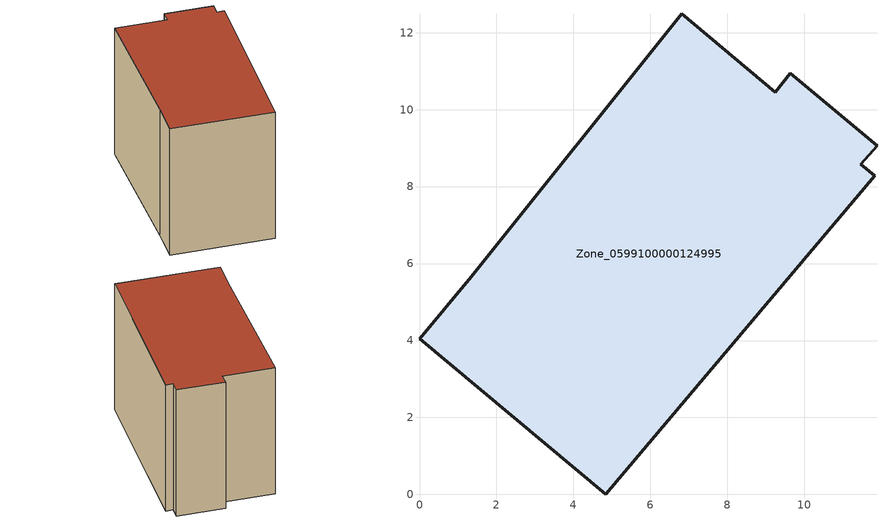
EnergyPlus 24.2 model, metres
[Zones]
Zone_0599100000124995
 floor ground (C_G): 11.83,8.28 4.84,0 0,4.05 1.35,5.66 6.82,12.5 9.25,10.46 9.64,10.95 11.89,9.07 11.47,8.58 z0
 wall outside (C_F): 11.47,8.58 11.89,9.07 9.64,10.95 9.25,10.46 6.82,12.5 1.35,5.66 0,4.05 4.84,0 11.83,8.28 11.47,8.58 z0:8.71
 roof outside (C_R): 4.84,0 11.83,8.28 11.47,8.58 11.89,9.07 9.64,10.95 9.25,10.46 6.82,12.5 1.35,5.66 0,4.05 z8.71
[BUILDING]
Pand.0599100000124995: North Axis=0; Terrain=City; Loads Convergence Tolerance Value=0.04; Temperature Convergence Tolerance Value=0.4; Solar Distribution=FullExterior; Maximum Number of Warmup Days=25; Minimum Number of Warmup Days=1
[Site:Location]
Rotterdam.The.Hague.AP_ZH_NLD Design_Conditions: Latitude=51.96; Longitude=4.45; Time Zone=1; Elevation=-4.5
[SITE:GROUNDTEMPERATURE:BUILDINGSURFACE]
18, 18, 18, 18, 18, 18, 18, 18, 18, 18, 18, 18
[MATERIAL] Thermal Absorptance=0.9; Solar Absorptance=0.7; Visible Absorptance=0.7
Name | Roughness | Thickness | Conductivity | Density | Specific Heat
G.TI.1946-1964 | MediumSmooth | 0.15 | 1 | 540 | 1210
F.TI.1946-1964 | Rough | 0.3 | 0.857143 | 1920 | 840
R.TI.1946-1964 | MediumRough | 0.2 | 0.277778 | 1500 | 1000
[CONSTRUCTION]
C_G: G.TI.1946-1964
C_F: F.TI.1946-1964
C_R: R.TI.1946-1964
[ZONE]
Zone_0599100000124995: Type=1; Multiplier=1; Ceiling Height=Autocalculate; Volume=Autocalculate; Floor Area=autocalculate; Part of Total Floor Area=Yes
[ZONEINFILTRATION:DESIGNFLOWRATE]
Infil_Zone_0599100000124995: Zone or ZoneList or Space or SpaceList=Zone_0599100000124995; Schedule=AlwaysOn; Design Flow Rate Calculation Method=Flow/Area; Flow Rate per Floor Area=0.003; Constant Term Coefficient=1; Temperature Term Coefficient=0; Velocity Term Coefficient=0; Velocity Squared Term Coefficient=0
[HVACTEMPLATE:ZONE:IDEALLOADSAIRSYSTEM]
Zone_0599100000124995: Maximum Heating Supply Air Temperature=50; Minimum Cooling Supply Air Temperature=13; Maximum Heating Supply Air Humidity Ratio=0.0156; Minimum Cooling Supply Air Humidity Ratio=0.0077; Heating Limit=NoLimit; Cooling Limit=NoLimit; Dehumidification Control Type=ConstantSensibleHeatRatio; Cooling Sensible Heat Ratio=0.7; Dehumidification Setpoint=60; Humidification Control Type=None; Humidification Setpoint=30; Outdoor Air Method=None; Outdoor Air Flow Rate per Person=0.00944; Outdoor Air Flow Rate per Zone Floor Area=0; Outdoor Air Flow Rate per Zone=0; Demand Controlled Ventilation Type=None; Outdoor Air Economizer Type=NoEconomizer; Heat Recovery Type=None; Sensible Heat Recovery Effectiveness=0.7; Latent Heat Recovery Effectiveness=0.65
[ZONECONTROL:THERMOSTAT]
ThermostatControl_Zone_0599100000124995: Zone or ZoneList=Zone_0599100000124995; Control Type Schedule=DualSetpointControlType; Control 1=Thermostat_Zone_0599100000124995; Temperature Difference Between Cutout And Setpoint=0
[THERMOSTATSETPOINT:DUALSETPOINT]
Thermostat_Zone_0599100000124995: Heating Setpoint Temperature Schedule=HeatingSetpoint_Zone_0599100000124995; Cooling Setpoint Temperature Schedule=CoolingSetpoint_Zone_0599100000124995
[SCHEDULE:COMPACT]
HeatingSetpoint_Zone_0599100000124995: Through: 12/31, For: AllDays, Until: 24:00, 21
CoolingSetpoint_Zone_0599100000124995: Through: 12/31, For: AllDays, Until: 24:00, 24
DualSetpointControlType: Through: 12/31, For: AllDays, Until: 24:00, 4
AlwaysOn: Through: 12/31, For: AllDays, Until: 24:00, 1
